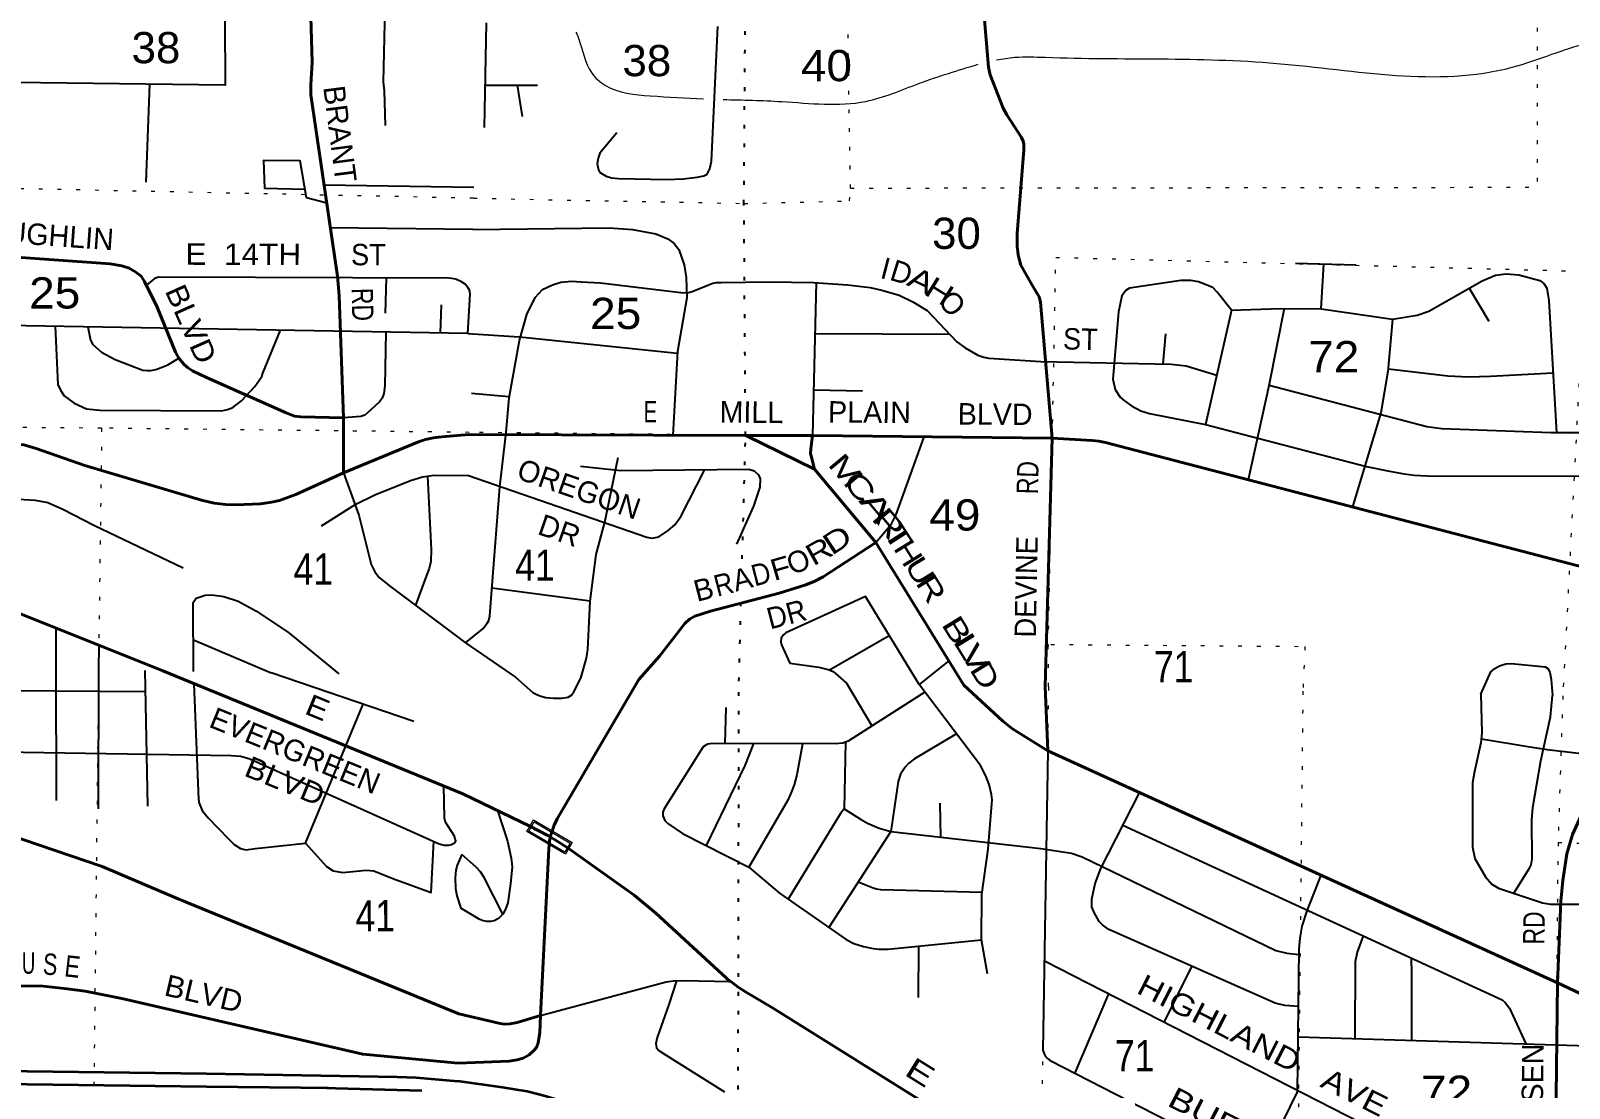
# Model space of a CAD drawing. Header units: feet. Extents: x -481249 to -254670, y -730376 to -544252.
# Drawn here: x -418706 to -410088, y -684744 to -678818 of the extents above; entities that cross this region are included whole.
import ezdxf
from ezdxf.enums import TextEntityAlignment as Align

# ---------------------------------------------------------------- set-up
doc = ezdxf.new("R2010")
doc.units = ezdxf.units.FT
doc.header["$LTSCALE"] = 70
doc.linetypes.add('DOTTED', pattern=[1.5, 0.3, -1.2])
for name, color, linetype, lineweight in [('23', 7, 'Continuous', 70), ('26', 7, 'Continuous', 40), ('27', 7, 'Continuous', 13), ('29', 7, 'Continuous', 25), ('39', 7, 'Continuous', 13), ('6', 7, 'DOTTED', 25), ('61', 7, 'Continuous', 13), ('7', 7, 'DOTTED', 13)]:
    doc.layers.add(name, color=color, linetype=linetype, lineweight=lineweight)
doc.layers.add('30', color=7, linetype='Continuous')

msp = doc.modelspace()

# ---------------------------------------------------------------- linework, layer by layer
at = {"layer": '23', "lineweight": 35}
for points in [[(-420737.4, -684621.54), (-420735.97, -684621.54), (-417721.65, -684660.55), (-416653.89, -684679.19), (-416547.04, -684683.15), (-416314.47, -684704.34)], [(-417194.28, -684740.99), (-417722.51, -684735.63), (-420736.35, -684696.63), (-422856.52, -684702.81)], [(-416516.38, -684758.39), (-417000.21, -684744.77), (-417038.78, -684742.56), (-417050.21, -684742.45), (-417194.28, -684740.99)], [(-412871.63, -686018.01), (-412884.33, -686015.13), (-412994.12, -685981.98), (-413073.14, -685950.54), (-413481.86, -685737.87), (-414653.57, -685161.34), (-414742.37, -685122.79), (-415127.51, -684997.13), (-415824.33, -684787.24), (-415925.16, -684762.74), (-416063.49, -684739.28), (-416314.47, -684704.34)]]:
    msp.add_lwpolyline(points, dxfattribs=at)
at = {"layer": '26'}
for p, q in [((-416954.56, -681296.24), (-416955.22, -680986.47)), ((-413022.8, -682493.12), (-412984, -681101)), ((-416285.67, -683093.7), (-417967.52, -682404.87))]:
    msp.add_line(p, q, dxfattribs=at)
for points in [[(-416955.22, -680986.47), (-416978.48, -680301.03), (-416988.64, -680192.69), (-417137.63, -679177.78), (-417137.41, -679120.48), (-417129.66, -678996), (-417163.22, -677844.5)], [(-412984, -681101), (-413050, -680340), (-413058, -680310), (-413097, -680243), (-413159, -680131), (-413168, -680103), (-413175, -680073), (-413180, -680025), (-413180, -679954), (-413144, -679487), (-413144, -679453), (-413147, -679437), (-413156, -679416), (-413239, -679289), (-413258, -679252), (-413331, -679065), (-413341, -679022), (-413366, -678735)], [(-419314.32, -680050.45), (-418261.47, -680124.32), (-418196.47, -680134.95), (-418154.52, -680148.2), (-418117, -680170.29), (-418088.28, -680194.23), (-418068.43, -680223.3), (-417998.18, -680367.12), (-417896.24, -680619.77), (-417876.91, -680653.15), (-417849.88, -680686.03), (-417828.81, -680705.56), (-417801.32, -680723.58), (-417722.54, -680761.95), (-417274.81, -680958.87), (-417229.58, -680977.58), (-417193.09, -680981.78), (-416955.22, -680986.47)], [(-419943.6, -681114.51), (-418746.12, -681139.35), (-418676.5, -681158.83), (-418403.62, -681253.85), (-417750.54, -681448.57), (-417678.15, -681465.91), (-417613.67, -681472.87), (-417556.28, -681475.08), (-417420.27, -681468.84), (-417357.61, -681459.62), (-417313.46, -681450.78), (-417221.78, -681417.12), (-416954.56, -681296.24)], [(-416954.56, -681296.24), (-416534.81, -681121.13), (-416495.6, -681109), (-416450.9, -681099.62), (-416422.21, -681095.2), (-416382.54, -681090.88), (-416249.66, -681080.48)], [(-416249.66, -681080.48), (-414701, -681086), (-414327, -681087), (-412984, -681101)], [(-414701, -681086), (-414316, -681275), (-413973, -681685), (-413479.61, -682485.02)], [(-414316, -681275), (-414335, -681201), (-414338, -681189), (-414337, -681160), (-414327, -681087)], [(-412984, -681101), (-412761, -681114), (-412722, -681118), (-412686, -681125), (-409966, -681835)], [(-415299.7, -682452.6), (-415185, -682323), (-415042, -682139), (-415017, -682116), (-414987, -682099), (-414899, -682070), (-414513, -681970), (-414364.71, -681923.42), (-414314.61, -681902.91), (-414267, -681878), (-413973, -681685)], [(-419897.16, -681889.95), (-419249.35, -681903.01), (-419220.65, -681908.53), (-419186.51, -681916.48), (-417967.52, -682404.87)], [(-415299.7, -682452.6), (-415757.17, -683234.99), (-415774.48, -683269.67), (-415788.23, -683308.36), (-415796.08, -683335.55)], [(-413479.61, -682485.02), (-413260.84, -682687.01), (-413206.71, -682729.22), (-413146.93, -682767.92), (-413008.32, -682853.82)], [(-413022.8, -682493.12), (-413008.32, -682853.82), (-410153.98, -684153.29), (-408394.38, -684979.99)], [(-409978.09, -682546.95), (-409997.87, -683135.23), (-410009.8, -683190.41), (-410070.21, -683322.55), (-410101.24, -683429.67), (-410123.17, -683580.05), (-410134.06, -683694.72), (-410153.98, -684153.29)], [(-416285.67, -683093.7), (-415911.43, -683274.53), (-415809.37, -683328.3), (-415796.08, -683335.55)], [(-416307.72, -684327.14), (-417826.89, -683704.09), (-417851.89, -683693.84), (-417876.89, -683684.36), (-418306.7, -683500.72), (-419279.07, -683171.21), (-419304.07, -683162.74)], [(-415796.08, -683335.55), (-415799.71, -683359.12), (-415804, -683401.39), (-415849.98, -684336.9)], [(-415796.08, -683335.55), (-415757.43, -683359.72), (-415695.84, -683398.99), (-415326.13, -683661.8), (-415204.77, -683761.87), (-414786.25, -684146.78)], [(-414784.22, -684144.8), (-414742.92, -684177.05), (-414703.07, -684202.85), (-414550.5, -684292.95), (-413589.56, -684893.83)], [(-410153.98, -684153.29), (-410174.54, -685901.62), (-410176.88, -685929.47), (-410178.54, -685939.66), (-410183.91, -685950), (-410190.79, -685958.07), (-410198.57, -685963.49), (-410207.79, -685966.85), (-410424.08, -685998.54), (-410434.02, -686001.02), (-410444.3, -686004.99), (-410455.14, -686012.6), (-410464.82, -686022.59), (-410476.64, -686038.62), (-410654.6, -686364.5)], [(-419296.52, -684241.49), (-419292.25, -684240.63), (-418904.65, -684182.95), (-418808.78, -684172.29), (-418723.69, -684170.31), (-418636.62, -684172.29), (-418502.07, -684186.15), (-418402.1, -684200.01), (-418197.2, -684240.17), (-416846.63, -684553.27), (-416312.67, -684603.53)], [(-415849.98, -684336.9), (-415854.76, -684432.14), (-415863.63, -684488.77), (-415874.1, -684514.82), (-415887.59, -684533), (-415914.61, -684556.29), (-415948.54, -684575.22), (-415981.95, -684585.19), (-416025.91, -684591.64), (-416312.67, -684603.53)], [(-415849.98, -684336.9), (-415981.09, -684375.69), (-416020.63, -684382.29), (-416053.45, -684384.64), (-416077.66, -684380.79), (-416307.72, -684327.14)]]:
    msp.add_lwpolyline(points, dxfattribs=at)
at = {"layer": '29'}
for p, q in [((-416154.66, -678774.43), (-416166.82, -679361.24)), ((-418041.51, -679117.61), (-418062.6, -679666.92)), ((-416161.87, -679122.36), (-415868, -679124)), ((-415980.78, -679123.37), (-415953, -679299)), ((-416224.89, -679695.76), (-417063.3, -679684.11)), ((-416229.1, -679931.11), (-417028.31, -679922.47)), ((-411621.8, -680120.59), (-411281.77, -680130.24)), ((-411478, -680377), (-411462.38, -680125.11)), ((-416715.51, -680202.82), (-416720.98, -680401.57)), ((-414307.04, -680229.13), (-414327, -681087)), ((-410647.39, -680260.26), (-410538, -680445)), ((-416406.56, -680353.17), (-416412.11, -680512.07)), ((-411980, -680383), (-412125, -681025)), ((-414313.69, -680515.06), (-413559.38, -680518.03)), ((-412363.38, -680685.45), (-412347, -680517)), ((-416237.61, -680849.26), (-416027.8, -680868.56)), ((-414321.05, -680831.12), (-414046, -680835)), ((-416123.51, -681938.82), (-415571.72, -682011.77)), ((-418566.25, -682164.99), (-418566.71, -682394.09)), ((-418325, -682261.65), (-418326.99, -682398.4)), ((-417795.08, -682230.78), (-417359.39, -682415.77)), ((-416270.54, -682247.81), (-415991.28, -682440.26)), ((-414231.56, -682398.94), (-413897, -682206)), ((-413563.81, -682348.49), (-413729.79, -682480.57)), ((-418566.71, -682394.09), (-418563.77, -683130.6)), ((-418326.99, -682398.4), (-418329.35, -683178.9)), ((-418067.9, -682403.06), (-418051.8, -683163.22)), ((-416560.73, -682687.92), (-417359.39, -682415.77)), ((-414137, -682474), (-413993.78, -682713.78)), ((-417166.68, -683370.23), (-416843.38, -682591.6)), ((-414812.43, -682610.63), (-414818.59, -682812.17)), ((-414142.39, -682805.3), (-414148.75, -683178.75)), ((-413608, -683337.1), (-413611.5, -683145.73)), ((-413888.66, -683305.15), (-414234.96, -683843.63)), ((-413732.48, -683947.04), (-413735.49, -684234.51)), ((-410169.71, -685491.26), (-413027.57, -684032.14)), ((-412356.71, -684374.66), (-412201.26, -684060.81)), ((-412668.19, -684215.62), (-412858.22, -684657.65))]:
    msp.add_line(p, q, dxfattribs=at)
for points in [[(-416718.54, -678526.81), (-416732.97, -679104.42), (-416727.51, -679154.44), (-416721.61, -679348.36)], [(-417619.05, -678756.68), (-417616.54, -679123.23), (-419098.17, -679103.62), (-419148.93, -679107.92), (-419179.53, -679122.05), (-419190.47, -679134.55), (-419203.07, -679155.02), (-419207.13, -679196.31), (-419242.04, -679837.43)], [(-415424, -679390), (-415518, -679505), (-415528.61, -679533.12), (-415533.43, -679563.28), (-415525, -679597), (-415514.13, -679613.95), (-415482.78, -679633.25), (-415453.85, -679642.9), (-415414, -679647), (-415145, -679651), (-415049.92, -679647.72), (-414973.94, -679638.07), (-414936.57, -679632.04), (-414918, -679622), (-414901.6, -679592.23), (-414892, -679549), (-414857.04, -678795.36)], [(-417048.59, -679784.34), (-417161.85, -679755.06), (-417197.59, -679546.82), (-417403.5, -679544.49), (-417397.18, -679700.44), (-417170.43, -679705.07)], [(-416229.1, -679931.11), (-415465.9, -679922.77), (-415335.68, -679932.42), (-415205.45, -679956.55), (-415137, -679984), (-415101.75, -680009.63), (-415075.23, -680043.4), (-415046, -680129), (-415034.23, -680200.23), (-415031, -680314), (-415083, -680616), (-415109.87, -681084.54)], [(-416258.36, -680514.73), (-416243.97, -680293.06), (-416247.72, -680271.94), (-416257.13, -680256.63), (-416272.43, -680238.97), (-416293.21, -680224.55), (-416325.39, -680210.71), (-416362.96, -680203.78), (-417988.37, -680199.36), (-418003.04, -680201.85), (-418015.5, -680208.36), (-418058.47, -680243.7)], [(-411980, -680383), (-411706, -680375), (-411478, -680377), (-411078, -680435), (-410939.32, -680412.54), (-410875, -680390), (-410575, -680219), (-410500.41, -680188.15), (-410441, -680181), (-410370.18, -680185.74), (-410252.01, -680217.11), (-410230.31, -680233.99), (-410213.43, -680260.54), (-410201, -680329), (-410158.42, -681072)], [(-416270.54, -682247.81), (-416173.7, -682169.04), (-416149, -682138), (-416141.14, -682121.99), (-416135.11, -682096.66), (-416122, -681927), (-416078, -681374), (-416044, -681070), (-416026, -680875), (-415969, -680554), (-415926.51, -680407.73), (-415880.69, -680313.63), (-415839.7, -680267.79), (-415784.23, -680241.25), (-415736, -680226.77), (-415675.71, -680221.95), (-415622.65, -680224.36), (-415514, -680230), (-415065, -680285), (-415026.99, -680287.09), (-415000.47, -680279.85), (-414914, -680243), (-414885.91, -680232.82), (-414866.62, -680228), (-414836.48, -680229.19), (-414568, -680226), (-414322, -680228), (-414131.08, -680242.47), (-414003.27, -680256.95), (-413939, -680272), (-413841.69, -680300.38), (-413764.52, -680336.57), (-413685, -680386), (-413518.54, -680560.96), (-413472, -680595), (-413400.37, -680635.75), (-413366.61, -680647.81), (-413339, -680652), (-413048, -680671), (-412317.57, -680686.42), (-412233.17, -680696.07), (-412062.53, -680748.43)], [(-411980, -680383), (-412060.72, -680282.25), (-412084, -680257), (-412164.42, -680224.34), (-412207.83, -680217.1), (-412264, -680217), (-412552, -680260), (-412569.57, -680272.6), (-412593.69, -680303.96), (-412612, -680393), (-412645, -680770), (-412632.27, -680827.53), (-412604, -680871), (-412579.22, -680892.68), (-412540.63, -680919.22), (-412487.58, -680948.17), (-412439, -680963), (-412125, -681025)], [(-416258.36, -680514.73), (-419920.44, -680451.27), (-421223.2, -680376.57), (-422697.67, -680367.89)], [(-411684.25, -680375.19), (-411770, -680808), (-411886.47, -681333.7)], [(-411078, -680435), (-411103, -680727), (-411143, -680960), (-411301.8, -681486.32)], [(-418569.37, -680474.68), (-418554.67, -680800.49), (-418540.42, -680833.05), (-418519.23, -680863.67), (-418463.84, -680905.44), (-418394.48, -680936.68), (-418320.31, -680945.03), (-417638.87, -680948.45), (-417603.56, -680941.39), (-417575.32, -680929.61), (-417526.01, -680892.07), (-417450.56, -680811.86), (-417412.9, -680755.33), (-417406.38, -680737.55), (-417307.8, -680496.54)], [(-418386.04, -680477.86), (-418370.94, -680552.8), (-418359.17, -680576.35), (-418310.8, -680619.39), (-418234.41, -680661.13), (-418077.96, -680719.95), (-418056.49, -680722.67), (-418034.33, -680722.36), (-418006.25, -680716.25), (-417975.24, -680705.21), (-417937.82, -680689.39), (-417876.91, -680653.15)], [(-416717.97, -680506.77), (-416722.02, -680808.32), (-416727.83, -680851.15), (-416738.5, -680876.62), (-416751.45, -680895.46), (-416803.24, -680944.33), (-416835.01, -680972), (-416857.38, -680979.65), (-416955.22, -680986.47)], [(-416258.36, -680514.73), (-415969.92, -680533.19), (-415912.04, -680538.02), (-415084.66, -680625.66)], [(-410177.57, -680737.81), (-410528, -680755), (-410652.34, -680759.97), (-410768, -680754), (-411100.74, -680713.86)], [(-409937.59, -681072), (-410190, -681072), (-410801.86, -681049.51), (-410886.27, -681037.44), (-411769.47, -680805.59)], [(-412125, -681025), (-411223, -681260), (-411093.67, -681285.96), (-411011.67, -681300.43), (-410956.21, -681307.67), (-410883.86, -681312.5), (-409957, -681314), (-409815.51, -681331.8), (-409727, -681357), (-408490.07, -681821.98)], [(-413973, -681685), (-413911.64, -681615.31), (-413885.11, -681581.54), (-413859, -681528), (-413701.54, -681093.52)], [(-415624.91, -682446.8), (-415592.51, -682333.11), (-415585, -682286), (-415572, -682014), (-415539, -681753), (-415491, -681572), (-415415, -681210)], [(-417077.72, -681592.62), (-416884.47, -681470.91), (-416779.69, -681419.47), (-416579.15, -681338.47), (-416511.34, -681318.2), (-416446.86, -681307.99), (-416253.77, -681310.17)], [(-416954.56, -681296.24), (-416869.15, -681533.03), (-416800.16, -681809.6), (-416779.69, -681850.46), (-416753.8, -681881.07), (-416697.48, -681928.68), (-416270.54, -682247.81)], [(-416483.36, -681313.77), (-416464.27, -681725.64), (-416466.07, -681791.4), (-416473.68, -681831.62), (-416495.08, -681885), (-416551.94, -682037.47)], [(-416253.77, -681310.17), (-415256, -681656), (-415225.94, -681661.16), (-415187.36, -681653.92), (-415136, -681618), (-415098.13, -681586.37), (-415065, -681540), (-414932, -681280)], [(-415626, -681258), (-415401, -681283), (-414684, -681274), (-414654.39, -681284.78), (-414629, -681307), (-414620.63, -681328.2), (-414623, -681376), (-414657, -681483), (-414752, -681696)], [(-419184.98, -681418), (-418681.63, -681448.56), (-418611.03, -681462.46), (-418522.24, -681500.32), (-418353.25, -681588.17), (-417852, -681827.67)], [(-417794.21, -682407.99), (-417796.12, -682022.16), (-417780.1, -681997.65), (-417729.7, -681980.94), (-417693, -681978.81), (-417624.74, -681988.23), (-417544.13, -682015.02), (-417441.13, -682070.66), (-417260.14, -682192.1), (-416981.29, -682422.54)], [(-413729.79, -682480.57), (-414031, -681989), (-414476, -682191), (-414490.42, -682204.02), (-414502.48, -682220.91), (-414503.69, -682242.63), (-414500.07, -682259.52), (-414454, -682362), (-414291, -682385), (-414239.62, -682397.05), (-414211.88, -682409.11), (-414198, -682420), (-414137, -682474)], [(-419092.83, -682384.63), (-419080.52, -682513.28), (-418065.41, -682520.61)], [(-415991.28, -682440.26), (-415893.25, -682525.59), (-415871.56, -682536.73), (-415848.7, -682546.7), (-415821.16, -682554.33), (-415799.46, -682556.09), (-415777.78, -682557.85), (-415730.89, -682557.85), (-415696.6, -682552.44), (-415676.96, -682540.25), (-415663.48, -682523.24), (-415624.91, -682446.8)], [(-410583.51, -682536.29), (-410526, -682411), (-410504.04, -682390.98), (-410478.71, -682376.5), (-410442.54, -682365.64), (-410411, -682363), (-410223, -682383), (-410207.41, -682392.18), (-410195.35, -682411.49), (-410189, -682454), (-410181.37, -682543.37)], [(-417792.04, -682476.74), (-417766.41, -683126.28), (-417763.23, -683146.05), (-417746.27, -683186.74), (-417713.14, -683228.24), (-417600.99, -683344.48), (-417566.08, -683378.2), (-417531.39, -683399.48), (-417501.17, -683407.32), (-417446.85, -683400.52), (-417166.68, -683370.23)], [(-413697.24, -682523.68), (-414126.68, -682798.98), (-414142.4, -682805.3), (-414157.64, -682809.99), (-414199.23, -682814.3), (-414886.92, -682811.93), (-414913.19, -682815.25), (-414924.91, -682821.12), (-414939.41, -682831.44), (-415158.19, -683177.39), (-415165.23, -683197.62), (-415166.4, -683216.38), (-415154.85, -683243.42), (-415138.27, -683260.95), (-415055.07, -683316.34), (-414683.03, -683505.77), (-414511.62, -683651.35), (-414138.3, -683910.8), (-414095.49, -683932.45), (-414040.39, -683950.04), (-413987.64, -683960.6), (-413953.86, -683964.51), (-413903.23, -683964.11), (-413380.22, -683911.83)], [(-413346.01, -684102.13), (-413380.22, -683911.83), (-413377.56, -683657.87), (-413342.74, -683404.21), (-413321.99, -683150.41), (-413320, -683128.41), (-413323.52, -683097.92), (-413337.58, -683041.62), (-413355.17, -682992.35), (-413386.1, -682935.83), (-413729.79, -682480.57)], [(-410583.51, -682536.29), (-410576.48, -682752.03), (-410582.05, -682808.77), (-410618.97, -682969.62), (-410628.94, -683031.62), (-410628.94, -683392.88), (-410616.01, -683455.62), (-410556.26, -683559.43), (-410521.09, -683599.31), (-410483.03, -683622.84), (-410292.66, -683686.6), (-410237.39, -683704.87), (-410192.38, -683711.53), (-409624.84, -683711.92)], [(-410397.44, -683651.51), (-410310.07, -683510.17), (-410300.69, -683491.4), (-410295, -683458.04), (-410296.76, -683242.04), (-410291.31, -683170.03), (-410247.03, -682908.52), (-410192.18, -682663.04), (-410181.37, -682543.37)], [(-413519.79, -682758.75), (-413755.71, -682898.41), (-413787.17, -682921.4), (-413808.27, -682944.86), (-413834.06, -682984.74), (-413847.53, -683025.55), (-413888.66, -683305.15)], [(-410579.82, -682786.1), (-410320.42, -682828.26), (-410212.01, -682845.27), (-409778.76, -682895.51)], [(-419218.38, -682852.31), (-417583.28, -682879.19), (-417529.15, -682882.19), (-417479.2, -682897.16), (-416418.18, -683373.69), (-416390.41, -683382.13), (-416364.14, -683381.68), (-416349, -683377.65), (-416332.77, -683369.25), (-416325.5, -683357.5), (-416328.14, -683347.56), (-416333.34, -683330.63), (-416382.24, -683253.34), (-416388.17, -683230.98), (-416392.5, -683049.95)], [(-414657.14, -682812.72), (-414705.23, -682935.6), (-414922.39, -683383.89)], [(-414383.06, -682813.67), (-414414.2, -682988.3), (-414430.2, -683043.97), (-414446.61, -683087.36), (-414465.95, -683129.81), (-414683.03, -683505.77)], [(-413008.32, -682853.82), (-413035.71, -684530.61), (-413029.85, -684550.55), (-413021.64, -684565.79), (-413009.92, -684577.52), (-412995.16, -684587.36), (-410285.46, -685978.23)], [(-411604.3, -684286.03), (-411680.51, -684280.79), (-411735.02, -684267.06), (-412667.77, -683854.44), (-412700.42, -683830.39), (-412721.52, -683809.28), (-412749.23, -683759.69), (-412761.38, -683727.18), (-412761.38, -683684.95), (-412743.49, -683595.75), (-412712.45, -683512.04), (-412494.7, -683087.65)], [(-416091.97, -683187.52), (-416034.81, -683359.25), (-416015.71, -683455.42), (-416010.47, -683503.77), (-416018.68, -683597.6), (-416034.41, -683705.23), (-416046.81, -683739.52), (-416061.22, -683768.98), (-416085.5, -683793.47), (-416109.87, -683806.53), (-416131.22, -683809.89), (-416153.49, -683808.72), (-416176.94, -683804.03), (-416194.52, -683796.99), (-416297.13, -683734.81)], [(-414148.75, -683178.75), (-414169.94, -683203.48), (-414464.11, -683684.37)], [(-414148.75, -683178.75), (-414058.57, -683235.15), (-414018.87, -683257.95), (-413953.06, -683285.58), (-413888.66, -683305.15), (-413047.11, -683400.95), (-412876.27, -683426.92), (-412816.34, -683447.08), (-411731.93, -683971.11), (-411668.79, -683987.56), (-411601.12, -683994.65)], [(-412587.73, -683268.96), (-410463.96, -684248.85), (-410446.07, -684263.19), (-410422.22, -684295.23), (-410331.37, -684494.69)], [(-417166.68, -683370.23), (-417049.03, -683501.37), (-417013.22, -683526), (-416958.44, -683534.53), (-416827.44, -683521.52), (-416784.33, -683526.38), (-416678.23, -683568.42), (-416464.03, -683646.48), (-416448.71, -683359.98)], [(-416291.77, -683434.88), (-416318.23, -683493.55), (-416326.03, -683522.03), (-416328.3, -683564.09), (-416327.18, -683624.55), (-416319.93, -683666.43), (-416297.13, -683734.81)], [(-416061.22, -683768.98), (-416166.39, -683563.59), (-416186.32, -683531.92), (-416211.29, -683505.6), (-416291.77, -683434.88)], [(-411818.28, -685191.44), (-411609.51, -684764.19), (-411600.79, -683964.11), (-411594.94, -683901.94), (-411583.21, -683836.25), (-411556.67, -683748.75), (-411477.7, -683550.65)], [(-413376.14, -683647.49), (-413944.36, -683632.61), (-413967.71, -683627.49), (-413986.47, -683622.8), (-414070.92, -683588.55)], [(-411241.5, -683890.1), (-411276.07, -683981.69), (-411286.19, -684035.24), (-411288.57, -684465.6)], [(-410972.72, -684014.11), (-410971.18, -684102.15), (-410970.91, -684475.25)], [(-415849.98, -684336.9), (-415146.21, -684147.44), (-415105.47, -684141.81), (-415057.65, -684140.26), (-414784.22, -684144.8)], [(-415089.84, -684141.96), (-415131.44, -684273.57), (-415197.72, -684458.94), (-415203.94, -684493.68), (-415200.34, -684516.92), (-415188.7, -684532.38), (-415156.48, -684553.32), (-414820.86, -684764.42)], [(-411606.15, -684455.95), (-409982.03, -684505.3), (-409928.52, -684519.11), (-409872.25, -684540.23), (-408668.86, -685075.44), (-408674.67, -685439.36), (-409875.76, -685430.53), (-409869.75, -684541.34)]]:
    msp.add_lwpolyline(points, dxfattribs=at)
at = {"layer": '39'}
for points in [[(-415652.16, -678825.52), (-415636, -678865), (-415566, -679052), (-415487, -679125), (-415236, -679183), (-414938.16, -679198.86)], [(-413295.89, -678981.5), (-413194, -678967), (-413023, -678967), (-411725, -679001), (-410408, -679023), (-410185, -678950), (-409802, -678863), (-409562.63, -678895.94)], [(-414827.21, -679203.75), (-414498, -679215), (-414029, -679214), (-413732, -679114), (-413398.86, -679006.24)], [(-441960.12, -681960.04), (-441662.63, -682203.39), (-441169.92, -682592.42), (-440424.85, -683186), (-440016.25, -683538.93), (-439647.71, -683845.74), (-439149.02, -684190.67), (-438928.71, -684353.1), (-438442.06, -684647.91), (-437837.25, -685024.93), (-436992.11, -685578.43), (-436511.48, -685855.19), (-436411.37, -685869.24), (-436339.28, -685901.33), (-436146.99, -686087.82), (-435926.65, -686294.36), (-435401.93, -686661.35), (-434424.71, -687104.6), (-433567.67, -687465.63), (-432776.71, -687786.56), (-432053.82, -688103.46), (-431541.13, -688426.33), (-431274.77, -688602.81), (-431058.49, -688713.12), (-430811.23, -688797.15), (-430568.07, -688901.1), (-430108.26, -689084.67), (-429396.48, -689385.05), (-429132.15, -689501.38), (-428767.71, -689653.82), (-428092.89, -689940.63), (-427776.54, -690002.84), (-427197.88, -690173.36), (-426699.32, -690289.73), (-426266.85, -690374.02), (-425768.29, -690506.43), (-425085.52, -690674.96), (-424388.76, -690823.45), (-423647.96, -690949.89), (-422747.04, -691012.2), (-421856.17, -691028.4), (-421097.4, -691062.62), (-420378.7, -691072.77), (-420230.58, -691024.68), (-419932.27, -691054.81), (-419748.07, -691086.92), (-419541.84, -691135.07), (-418857.17, -691149.23), (-418028.36, -691151.38), (-417413.72, -691207.63), (-416907.24, -691193.69), (-416647.01, -691151.63), (-416431.66, -691120.24)]]:
    msp.add_spline(points, degree=3, dxfattribs=at)
at = {"layer": '6'}
for p, q in [((-414739.21, -682462.6), (-414726.37, -681987.28)), ((-414745.81, -686325.1), (-414739.21, -682462.6))]:
    msp.add_line(p, q, dxfattribs=at)
for points in [[(-414703.64, -680847.96), (-414711, -679786), (-414702, -678487), (-414656, -675858), (-414601, -674528), (-414571, -670952), (-414546, -668135), (-414539.8, -667485)], [(-414720.71, -681777.64), (-414702, -681085), (-414702.22, -681053.05)]]:
    msp.add_lwpolyline(points, dxfattribs=at)
at = {"layer": '61'}
for p, q in [((-415889.52, -683240.62), (-415673.73, -683366.84)), ((-415673.73, -683366.84), (-415711.59, -683431.58))]:
    msp.add_line(p, q, dxfattribs=at)
msp.add_lwpolyline([(-415711.59, -683431.58), (-415927.39, -683305.36), (-415889.52, -683240.62)], dxfattribs=at)
msp.add_lwpolyline([(-415916.44, -683302.49), (-415886.65, -683251.56), (-415684.67, -683369.7), (-415714.45, -683420.63)], close=True, dxfattribs=at)
at = {"layer": '7'}
for p, q in [((-414114, -679700), (-410267, -679695)), ((-418309.4, -681045.08), (-418326.99, -682398.4)), ((-413004.54, -682493.45), (-413043.71, -684922.02)), ((-411579.79, -682518.69), (-411607.3, -685045.51))]:
    msp.add_line(p, q, dxfattribs=at)
for points in [[(-416155.91, -675838.31), (-414656, -675858), (-413696, -675875), (-413694, -675721), (-411024, -675730), (-410252, -675746), (-410268, -678697), (-410267, -679695)], [(-416225.98, -679756.68), (-419448.37, -679689.2), (-419442.74, -678426.22), (-416202.37, -678436.1)], [(-416225.98, -679756.68), (-414711, -679786), (-414119, -679772), (-414114, -679700), (-414134, -678473)], [(-413004.54, -682493.45), (-413006.21, -682278.04), (-412964, -680088), (-410001, -680166), (-410123.52, -682544.39)], [(-416250.34, -681068.55), (-418309.4, -681045.08), (-420088.65, -681030.93), (-422999.7, -681033.94), (-423395.1, -681957.68)], [(-412991, -681098), (-414702, -681085), (-416250.34, -681068.55)], [(-412992, -682257), (-411568, -682268), (-411579.79, -682518.69)], [(-418326.99, -682398.4), (-418354.42, -684864.01), (-418375.94, -686798.42)], [(-410123.52, -682544.39), (-410150.26, -683366.79), (-410197.41, -687962.23)], [(-410150.26, -683366.79), (-409340.84, -683393.15), (-407880.09, -683406.88)]]:
    msp.add_lwpolyline(points, dxfattribs=at)

# ---------------------------------------------------------------- texts
at = {"layer": '27'}
for s, height, rotation, p in [('BRANT', 120, 277.351, (-417068.22, -679134.17)), ('MC LOUGHLIN', 120, 355.987, (-419357.6, -679970.63)), ('MILL', 120, 359.391, (-414848.1, -681013.44)), ('PLAIN', 120, 359.565, (-414240.06, -681013.49)), ('BLVD', 120, 359.565, (-413513.65, -681024.55)), ('EVERGREEN', 120.1, 337.734, (-417714.96, -682716.47)), ('ANDRESEN', 120, 89.412, (-410240.28, -685385.73))]:
    msp.add_text(s, height=height, rotation=rotation, dxfattribs=at).set_placement(p)
for s, height, rotation, width, p in [('BLVD', 120, 294.034, 1.1, (-417957.05, -680275.49)), ('RD', 120, 271.357, 0.8, (-416909.43, -680260.77)), ('E', 120, 359.391, 0.7, (-415273.59, -681012.54)), ('RD', 120, 88.404, 0.8, (-413064.4, -681416.27)), ('DEVINE', 120, 88.896, 0.95, (-413075.82, -682219.04)), ('DR', 120, 14.524, 0.95, (-414564.19, -682173.27)), ('E', 120.1, 337.733, 1.15, (-417179.08, -682642.99)), ('BLVD', 120.1, 337.734, 1.1, (-417518.27, -682990.06)), ('RD', 120, 89.412, 0.8, (-410226.71, -683938.84)), ('BLVD', 120, 346.948, 1.05, (-417964.99, -684222.15)), ('E', 120, 327.982, 1.4, (-413818.65, -684665.68))]:
    msp.add_text(s, height=height, rotation=rotation, dxfattribs=dict(at, width=width)).set_placement(p)
for s, rotation, width, p in [('M', 309.915, 1.4, (-414185.71, -681321.8)), ('C', 309.915, 1.5, (-414107.82, -681412.63)), ('A', 309.915, 1.7, (-414013.33, -681523.83)), ('R', 309.915, 1.5, (-413946.22, -681619.09)), ('T', 302.663, 1.6, (-413898.1, -681688.19)), ('R', 29.283, 1.2, (-414261.44, -681786.08)), ('D', 33.283, 1.3, (-414155.65, -681719.88)), ('H', 301.663, 1.2, (-413841.04, -681776.7)), ('D', 14.524, 0.9, (-414600.56, -681919.21)), ('F', 16.331, 1.1, (-414489.69, -681886.9)), ('U', 301.663, 1.3, (-413775.68, -681876.16)), ('R', 14.524, 0.9, (-414810.08, -681977.03)), ('R', 301.663, 1.3, (-413713.13, -681976.16)), ('B', 301.663, 1.4, (-413568.93, -682207.56)), ('L', 301.663, 1.6, (-413506.58, -682298.96)), ('V', 301.663, 1.45, (-413465.54, -682367.74)), ('D', 301.663, 1.3, (-413410.9, -682461.16)), ('U', 359.964, 0.65, (-418718.85, -684102.67)), ('S', 356.964, 0.75, (-418600.46, -684108.88)), ('E', 353.682, 0.8, (-418479.25, -684121.04))]:
    msp.add_text(s, height=120, rotation=rotation, dxfattribs=dict(at, width=width)).set_placement(p, align=Align.CENTER)
for s, rotation, p in [('O', 22.135, (-414383.87, -681846.74)), ('A', 14.524, (-414705.32, -681948.12)), ('B', 14.524, (-414922.12, -682005.47))]:
    msp.add_text(s, height=120, rotation=rotation, dxfattribs=at).set_placement(p, align=Align.CENTER)
at = {"layer": '30'}
for s, rotation, width, p in [('E  14TH', 359.844, 1.1, (-417839.76, -680129.76)), ('ST', 359.844, 0.95, (-416912.41, -680132.29)), ('ST', 358.791, 0.95, (-412924.82, -680603.58)), ('HIGHLAND   AVE', 332.953, 1.2, (-412518.53, -684207.06)), ('BUENA  VISTA   DR', 332.829, 1.3, (-412346.15, -684838.01))]:
    msp.add_text(s, height=120, rotation=rotation, dxfattribs=dict(at, width=width)).set_placement(p)
for s, rotation, p in [('I', 345.536, (-413932.08, -680207.79)), ('D', 342.821, (-413845.88, -680229.22)), ('O', 313.574, (-413587.5, -680387.15))]:
    msp.add_text(s, height=120, rotation=rotation, dxfattribs=at).set_placement(p, align=Align.CENTER)
for s, rotation, width, p in [('A', 333.875, 1.3, (-413743.44, -680271.62)), ('H', 328.135, 1.25, (-413646.89, -680329.77))]:
    msp.add_text(s, height=120, rotation=rotation, dxfattribs=dict(at, width=width)).set_placement(p, align=Align.CENTER)
for s, p in [('OREGON', (-415991.64, -681325.8)), ('DR', (-415873.55, -681636.93))]:
    msp.add_text(s, height=120, rotation=340.884, dxfattribs=at).set_placement(p)
at = {"layer": '7'}
for s, width, p in [('38', 1.05, (-418141.88, -679000.25)), ('38', 1.05, (-415391.82, -679072.8)), ('40', 1.1, (-414392, -679101)), ('30', 1.05, (-413657.14, -680040.64)), ('25', 1.1, (-418715.57, -680374.65)), ('25', 1.1, (-415572.81, -680489.49)), ('72', 1.1, (-411549.98, -680732.03)), ('49', 1.1, (-413672.71, -681618.95)), ('41', 0.85, (-417233.8, -681921.55)), ('41', 0.85, (-415992.29, -681900.16)), ('71', 0.85, (-412414, -682469)), ('71', 0.85, (-412632.78, -684649.28)), ('72', 1.1, (-410918.2, -684848.06))]:
    msp.add_text(s, height=175, dxfattribs=dict(at, width=width)).set_placement(p)
at = {"layer": '7', "width": 0.85}
msp.add_text('41', height=175.2, rotation=0.519, dxfattribs=at).set_placement((-416886.65, -683865.89))

doc.saveas('drawing.dxf')
